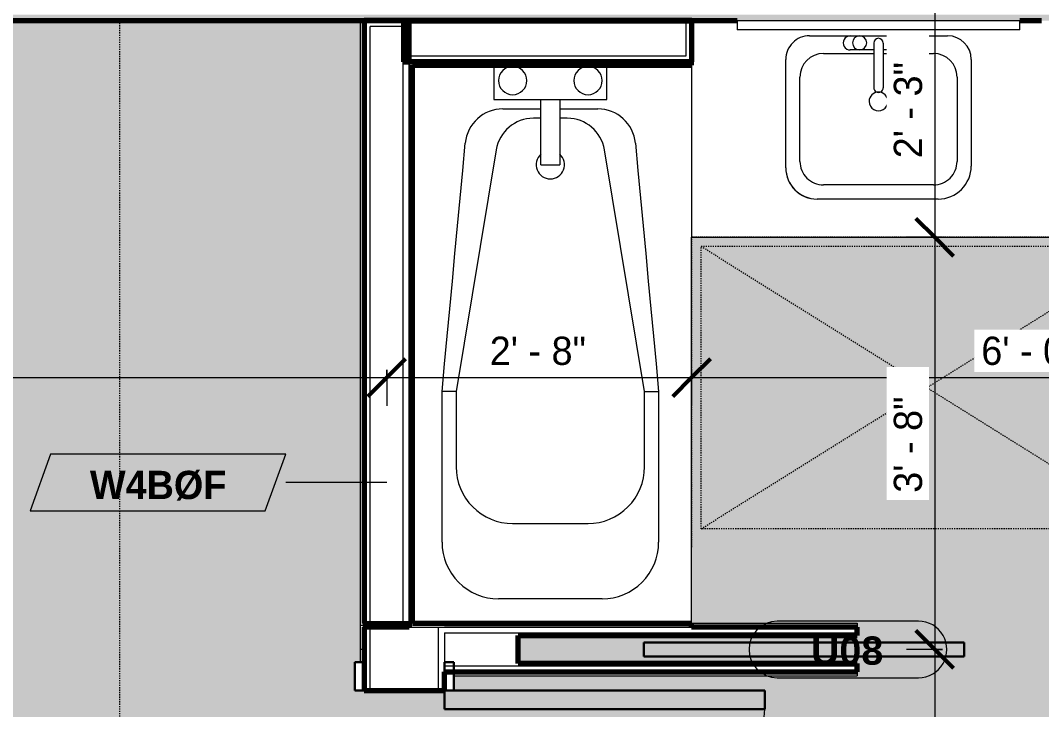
# Model space of a CAD drawing. Header units: inches. Extents: x -10240 to -8600, y 119 to 10383.
# Drawn here: x -9412.9 to -9304.4, y 10271.2 to 10344.4 of the extents above; entities that cross this region are included whole.
import ezdxf

# ---------------------------------------------------------------- set-up
doc = ezdxf.new("R2010")
doc.units = ezdxf.units.IN
doc.header["$MEASUREMENT"] = 0
doc.linetypes.add('Dash', pattern=[0.25, 0.125, -0.125])
doc.linetypes.add('Dash 3_32_', pattern=[0.18749999999999997, 0.09374999999999999, -0.09374999999999999])
for name, color, linetype, lineweight in [('0-3', 90, 'Continuous', 5), ('A-ANNO-DIMS', 211, 'Continuous', 9), ('A-ANNO-DIMS-32', 211, 'Continuous', 9), ('A-DETL-1', 90, 'Dash 3_32_', 18), ('A-DOOR', 31, 'Continuous', 18), ('A-DOOR-3', 31, 'Continuous', 9), ('A-DOOR-4', 31, 'Continuous', 30), ('A-DOOR-FRAM-3', 31, 'Continuous', 30), ('A-DOOR-IDEN', 31, 'Continuous', 9), ('A-GENM', 5, 'Continuous', 9), ('A-GENM-HDLN', 13, 'Dash', 9), ('A-WALL', 113, 'Continuous', 18), ('A-WALL-4', 113, 'Continuous', 70), ('A-WALL-IDEN', 211, 'Continuous', 9), ('A-WALL-PATT-1', 50, 'Continuous', 9), ('I-FURN', 30, 'Continuous', 9), ('I-FURN-HDLN', 30, 'Dash', 9), ('I-WALL', 2, 'Continuous', 18), ('I-WALL-1', 7, 'Continuous', 70), ('I-WALL-2', 2, 'Continuous', 70), ('P-SANR-FIXT', 6, 'Continuous', 9), ('Q-CASE', 31, 'Continuous', 9)]:
    doc.layers.add(name, color=color, linetype=linetype, lineweight=lineweight)
doc.layers.add('A-AREA-PATT-1', color=255, linetype='Continuous', lineweight=9, transparency=1)
doc.styles.add('Arial_B', font='arialbd.ttf', dxfattribs={"height": 2.999999999999998})
doc.styles.add('Century Gothic', font='ufonts.com_century-gothic.ttf', dxfattribs={"height": 2.999999999999999})
doc.styles.add('Century Gothic_B', font='GOTHICB.TTF', dxfattribs={"height": 2.999999999999998})
doc.dimstyles.new('OD_1__HACK', dxfattribs={"dimscale": 12, "dimtxt": 3.132504809152577, "dimasz": 0.3333333333333333, "dimexe": 0.25, "dimexo": 0.1666666666666667, "dimgap": 0.04166666666666667, "dimtad": 1, "dimdec": 0, "dimzin": 3, "dimdsep": 46, "dimlunit": 4, "dimtxsty": 'Century Gothic', "dimblk1": 'OBLIQUE', "dimblk2": 'OBLIQUE', "dimsah": 1, "dimcen": 0.09, "dimdle": 0.25, "dimazin": 0, "dimtfac": 1, "dimtdec": 4, "dimtix": 1, "dimtmove": 0, "dimatfit": 3, "dimfxl": 1, "dimtvp": 1, "dimtfill": 1, "dimfrac": 2, "dimtolj": 1, "dimtzin": 0, "dimarcsym": 2})

# ---------------------------------------------------------------- blocks, each defined once
blk = doc.blocks.new('CTR - 1st Phase - Common Walls_rvt-1-2ND _ 3RD FLOOR - 2BD A - ADA TYPE B')
at = {"layer": 'A-WALL-PATT-1'}
h = blk.add_hatch(dxfattribs=at)
h.set_pattern_fill('FP_1', color=256, style=0, pattern_type=2)
h.set_pattern_definition([(0, (0, 0), (10.24, 2.56), [0.422, -7.257999999999999, 0.422, -7.257999999999999, -40.96]), (0, (0, 0), (10.24, 2.56), [-15.36, 0.422, -14.938, 0.422, -7.257999999999999, -17.92]), (0, (0, 0), (10.24, 2.56), [-38.4, 0.422, -4.698, 0.422, -12.378]), (120, (3.84, 1.28), (-7.33702503368816, 7.588100134752652), [0.422, -7.257999999999998, 0.422, -7.257999999999998, -40.95999999999999]), (120, (3.84, 1.28), (-7.33702503368816, 7.588100134752652), [-15.36, 0.422, -14.938, 0.422, -7.257999999999998, -17.92]), (120, (3.84, 1.28), (-7.33702503368816, 7.588100134752652), [-38.39999999999999, 0.422, -4.698, 0.422, -12.378]), (240, (5.12, 6.4), (-2.902974966311834, -10.14810013475265), [0.422, -7.257999999999999, 0.422, -7.257999999999999, -40.96]), (240, (5.12, 6.4), (-2.902974966311834, -10.14810013475265), [-15.36, 0.422, -14.938, 0.422, -7.257999999999999, -17.92]), (240, (5.12, 6.4), (-2.902974966311834, -10.14810013475265), [-38.4, 0.422, -4.698, 0.422, -12.378])])
h.paths.add_polyline_path([(-3502.120168580842, 10344.33939611051), (-3501.423736679713, 10344.33939611051), (-3501.423736679713, 10344.96439611052), (-3852.473736679715, 10344.96439611052), (-3852.473736679715, 10344.33939611052), (-3504.93326308139, 10344.33939611051)], flags=0)
at = {"layer": 'I-WALL-1'}
for p, q in [((-3852.473736679712, 10344.33939611051), (-3636.462846499963, 10344.3393961105)), ((-3606.462846499963, 10344.3393961105), (-3604.141256364871, 10344.3393961105))]:
    blk.add_line(p, q, dxfattribs=at)
blk = doc.blocks.new('Basic Wall _ INT - W4BØF - _5_8 GYP - 2X4 WOOD_BATT_ - 5_8 GYP_ - ___-2689613-2ND _ 3RD FLOOR - 2BD A - ADA TYPE B')
at = {"layer": 'A-WALL'}
for p, q in [((-3676.462411814298, 10277.5893961105), (-3676.462411814302, 10344.33939611051)), ((-3676.173736679711, 10344.33939611052), (-3676.173736679708, 10277.58939611051)), ((-3676.173736679703, 10277.5893961105), (-3676.462411814298, 10277.5893961105)), ((-3676.091579128135, 10277.5893961105), (-3676.173736679703, 10277.5893961105)), ((-3676.048736679703, 10277.5893961105), (-3676.091579128135, 10277.5893961105))]:
    blk.add_line(p, q, dxfattribs=at)
blk = doc.blocks.new('SWING - SINGLE - FLUSH - 2-10 x 6-8 - PASSAGE-3199410-2ND _ 3RD FLOOR - 2BD A - ADA TYPE B')
at = {"layer": 'A-DOOR-3'}
blk.add_arc((17.00000000000093, -4.249999999999592), 34.06659275674493, 179.9999999999998, 266.6343130016129, dxfattribs=at)
at = {"layer": 'A-DOOR-4'}
for p, q in [((15, -4.250000000000075), (15, -38.25783353955195)), ((17.00000000000093, -4.250000000000075), (15, -4.250000000000075)), ((17.00000000000093, -4.250000000000075), (17.00000000000093, -38.25783353955195)), ((17.00000000000093, -38.25783353955195), (15, -38.25783353955195))]:
    blk.add_line(p, q, dxfattribs=at)
at = {"layer": 'A-DOOR-FRAM-3'}
for p, q in [((-19.99999999999999, 4.249999999999973), (-19.99999999999999, 5.249999999999973)), ((-19.99999999999999, 5.249999999999973), (-16.99999999999996, 5.249999999999968)), ((-16.99999999999996, 5.249999999999968), (-16.99999999999996, 4.249999999999968)), ((17.00000000000042, 4.249999999999904), (17.00000000000042, 5.249999999999904)), ((17.00000000000042, 5.249999999999904), (20, 5.249999999999899)), ((20, 5.249999999999899), (20, 4.249999999999899)), ((-16.99999999999996, 4.249999999999968), (-19.99999999999999, 4.249999999999973)), ((20, 4.249999999999899), (17.00000000000042, 4.249999999999904)), ((-19.99999999999999, -4.250000000000026), (-16.99999999999998, -4.250000000000031)), ((-19.99999999999999, -5.250000000000025), (-19.99999999999999, -4.250000000000026)), ((-16.99999999999998, -4.250000000000031), (-16.99999999999998, -5.25000000000003)), ((17, -4.250000000000095), (20, -4.2500000000001)), ((17, -5.250000000000094), (17, -4.250000000000095)), ((20, -4.2500000000001), (20, -5.250000000000099)), ((-16.99999999999998, -5.25000000000003), (-19.99999999999999, -5.250000000000025)), ((20, -5.250000000000099), (17, -5.250000000000094))]:
    blk.add_line(p, q, dxfattribs=at)
blk = doc.blocks.new('Basic Wall _ INT - W4BØF - _5_8 GYP - 2X4 WOOD_BATT_ - 5_8 GYP_ - ___-2689615-2ND _ 3RD FLOOR - 2BD A - ADA TYPE B')
at = {"layer": 'A-WALL'}
for p, q in [((-3641.298736679722, 10280.37807124509), (-3623.704433817752, 10280.3780712451)), ((-3623.704433817757, 10280.08939611051), (-3641.298736679713, 10280.08939611051)), ((-3623.704433817752, 10280.3780712451), (-3623.704433817752, 10280.0893961105)), ((-3623.704433817752, 10280.0893961105), (-3623.704433817752, 10280.00723855893)), ((-3623.704433817752, 10280.00723855893), (-3623.704433817752, 10279.9643961105)), ((-3589.704433817752, 10280.0893961105), (-3589.704433817752, 10280.3780712451)), ((-3589.704433817752, 10280.3780712451), (-3534.067333788789, 10280.3780712451)), ((-3534.186906944661, 10280.08939611052), (-3589.704433817757, 10280.08939611052)), ((-3589.704433817752, 10280.00723855894), (-3589.704433817752, 10280.0893961105)), ((-3589.704433817752, 10279.9643961105), (-3589.704433817752, 10280.00723855894))]:
    blk.add_line(p, q, dxfattribs=at)
at = {"layer": 'A-WALL', "flags": 128}
for points in [[(-3534.186906944657, 10280.08939611051), (-3534.188066515097, 10280.08659665982), (-3534.191466203609, 10280.07838908571), (-3534.196874327039, 10280.06533272078), (-3534.203922330713, 10280.04831733472), (-3534.212129904826, 10280.02850249798), (-3534.220937716768, 10280.00723855894)], [(-3534.067333788789, 10280.3780712451), (-3534.116862611646, 10280.25849808923), (-3534.154867414106, 10280.1667463797), (-3534.178758231689, 10280.10906884387), (-3534.186906944657, 10280.08939611051)]]:
    blk.add_lwpolyline(points, dxfattribs=at)
blk = doc.blocks.new('Basic Wall _ INT - W4BØF - _5_8 GYP - 2X4 WOOD_BATT_ - 5_8 GYP_ - ___-2689616-2ND _ 3RD FLOOR - 2BD A - ADA TYPE B')
at = {"layer": 'A-WALL'}
for p, q in [((-3666.548736679707, 10275.08939611051), (-3623.704433817757, 10275.08939611051)), ((-3623.704433817752, 10275.2143961105), (-3623.704433817752, 10275.17155366207)), ((-3623.704433817752, 10275.17155366207), (-3623.704433817752, 10275.0893961105)), ((-3623.704433817752, 10275.0893961105), (-3623.704433817752, 10274.80072097591)), ((-3666.548736679703, 10274.8007209759), (-3623.704433817752, 10274.80072097591))]:
    blk.add_line(p, q, dxfattribs=at)
blk = doc.blocks.new('POCKET - FLUSH - 2-10 x 6-8-2882529-2ND _ 3RD FLOOR - 2BD A - ADA TYPE B')
at = {"layer": 'A-DOOR-4'}
for p, q in [((-39.66666666666676, 0.7499999999997157), (-39.66666666666676, -0.7500000000002841)), ((-5.666666666666763, 0.7499999999997157), (-39.66666666666676, 0.7499999999997157)), ((-5.666666666666763, -0.7500000000002841), (-5.666666666666763, 0.7499999999997157)), ((-39.66666666666676, -0.7500000000002841), (-5.666666666666763, -0.7500000000002841))]:
    blk.add_line(p, q, dxfattribs=at)
blk = doc.blocks.new('Basic Wall _ INT - W8BØF - _5_8 GYP - 2X8 WOOD_BATT_ - 5_8 GYP_ - ___-2698964-2ND _ 3RD FLOOR - 2BD A - ADA TYPE B')
at = {"layer": 'I-WALL'}
for p, q in [((-3676.462411814298, 10280.15189611102), (-3676.173736679703, 10280.15189611102)), ((-3676.462411814297, 10276.23817456179), (-3676.462411814298, 10280.15189611102)), ((-3676.173736679708, 10280.15189611103), (-3676.173736679708, 10276.2381745618)), ((-3676.173736679703, 10280.15189611102), (-3676.091579128135, 10280.15189611102)), ((-3676.091579128135, 10280.15189611102), (-3676.048736679703, 10280.15189611102)), ((-3676.462411814294, 10210.74309738916), (-3676.462411814296, 10236.23817456179)), ((-3676.173736679705, 10236.2381745618), (-3676.173736679703, 10210.33939611093)), ((-3676.173736679703, 10205.58939611093), (-3676.173736679703, 10205.46439611093))]:
    blk.add_line(p, q, dxfattribs=at)
at = {"layer": 'I-WALL', "flags": 128}
for points in [[(-3676.173736679699, 10205.46439611092), (-3676.193409413063, 10205.44472337756), (-3676.251086948889, 10205.38704584173), (-3676.342838658425, 10205.2952941322), (-3676.462411814294, 10205.17572097633)], [(-3676.091579128131, 10205.54655366249), (-3676.112843067177, 10205.52528972345), (-3676.132657903916, 10205.50547488671), (-3676.14967328997, 10205.48845950065), (-3676.162729654902, 10205.47540313572), (-3676.170937229016, 10205.46719556161), (-3676.173736679699, 10205.46439611092)]]:
    blk.add_lwpolyline(points, dxfattribs=at)
blk = doc.blocks.new('Bath Vanity - Bath Vanity 72_-3150018-2ND _ 3RD FLOOR - 2BD A - ADA TYPE B')
at = {"layer": 'Q-CASE'}
for p, q in [((36.73770491803266, 24.00000000000015), (-35.26229508196736, 24.00000000000015)), ((-35.26229508196736, 24.00000000000015), (-35.26229508196736, 0.9999999999932524)), ((36.73770491803265, 5.749999999617137), (36.73770491803266, 24.00000000000015))]:
    blk.add_line(p, q, dxfattribs=at)
blk = doc.blocks.new('ADA Clearances - 30_x48_-1721104-2ND _ 3RD FLOOR - 2BD A - ADA TYPE B')
at = {"layer": 'A-GENM-HDLN'}
for p, q in [((15.00000000000022, 23.99999999999971), (-14.99999999999971, -24.00000000000038)), ((-14.99999999999971, 23.99999999999971), (15.00000000000021, -24.00000000000038)), ((-14.99999999999971, -24.00000000000038), (-14.99999999999971, 23.99999999999971)), ((-14.99999999999971, 23.99999999999971), (15.00000000000021, 23.99999999999971)), ((15.00000000000022, 23.99999999999971), (15.00000000000022, -24.00000000000038)), ((15.00000000000022, -24.00000000000038), (-14.99999999999971, -24.00000000000038))]:
    blk.add_line(p, q, dxfattribs=at)
blk = doc.blocks.new('M_Sink Vanity-Square - 500 x 440mm-1372835-2ND _ 3RD FLOOR - 2BD A - ADA TYPE B')
at = {"layer": 'P-SANR-FIXT'}
for p, q in [((-5.724833048619284, 10.23049601914779), (7.139337537646255, 10.23049601914779)), ((-5.724833048619284, 10.23049601914779), (7.139337537646255, 10.23049601914779)), ((-5.224833048619141, 8.730496019147838), (6.460206321459311, 8.730496019147838)), ((-9.224833044502127, -4.592338626521435), (-9.224833044502127, 6.730496023264949)), ((-9.224833044502127, -4.592338626521435), (-9.224833044502127, 6.730496023264949)), ((10.46020632145958, 6.909627235334463), (10.46020632145958, -4.592338626521041)), ((10.46020632145958, 6.909627235334463), (10.46020632145958, -4.592338626521041)), ((-7.724833048619226, -2.717338626521443), (-7.724833048619226, 6.230496019147754)), ((8.96020632145928, 6.230496019147869), (8.96020632145928, -2.717338626521685)), ((0.1176866364199141, -6.328534093688734), (0.1176866364199141, -1.590181973733197)), ((1.117686636419917, -6.328534093688732), (1.117686636419917, -1.590181973733197)), ((0.1176866364199141, -5.217338626521291), (-5.224833048619394, -5.217338626521291)), ((6.460206321459268, -5.21733862652168), (1.117686636419917, -5.21733862652168)), ((-2.882313363579915, -5.592338626521403), (0.1176866364199142, -5.592338626521403)), ((1.117686636419917, -5.592338626521424), (3.617686636420392, -5.592338626521424)), ((7.960206321459207, -7.092338626521417), (-6.72483304450216, -7.092338626521417)), ((7.960206321459207, -7.092338626521417), (-6.72483304450216, -7.092338626521417)), ((3.617686636420392, -7.092338626521401), (-2.882313363579914, -7.092338626521401))]:
    blk.add_line(p, q, dxfattribs=at)
for centre, radius, start, end in [((-5.724833048619282, 6.730496023264946), 3.499999995882842, 90.00000000000037, 180.0000000000004), ((-5.724833048619284, 6.730496023264949), 3.499999995882841, 89.99999999999997, 180), ((7.139337537646252, 6.909627235334461), 3.320868783813335, 3.75305452412695e-13, 90.00000000000038), ((7.139337537646255, 6.909627235334463), 3.320868783813332, 359.9999999999996, 90.00000000000004), ((-5.224833048619141, 6.230496019147754), 2.500000000000082, 89.99999999999994, 180), ((6.460206321459311, 6.230496019147869), 2.499999999999972, 359.9999999999996, 90.00000000000006), ((0.6176866364199196, -0.1250000000004112), 0.9999999999999962, 359.9999999999994, 179.9999999999999), ((0.6176866364199195, -0.1250000000004109), 0.9999999999999961, 180.0000000000003, 5.088887490341627e-14), ((0.6176866364199157, -1.590181973733197), 0.5000000000000019, 359.9999999999996, 180), ((-5.224833048619378, -2.717338626521443), 2.49999999999985, 179.9999999999999, 269.9999999999993), ((6.460206321459268, -2.717338626521669), 2.500000000000009, 269.9999999999996, 359.9999999999994), ((-6.724833044502144, -4.592338626521435), 2.499999999999985, 180.0000000000003, 269.9999999999997), ((-6.724833044502144, -4.592338626521435), 2.499999999999984, 179.9999999999999, 269.9999999999993), ((7.960206321459204, -4.592338626521038), 2.500000000000376, 270, 3.62583233686841e-13), ((7.960206321459207, -4.592338626521041), 2.500000000000373, 269.9999999999996, 6.361109362927034e-14), ((-2.882313363579915, -6.342338626521401), 0.7499999999999988, 90.00000000000001, 269.9999999999992), ((-1.882313363579992, -6.342338626521411), 0.7499999999999954, 359.9999999999994, 179.9999999999999), ((-1.882313363579992, -6.342338626521411), 0.749999999999995, 180.0000000000002, 5.088887490341627e-14), ((0.6176866364199157, -6.328534093688732), 0.5000000000000012, 180.0000000000004, 5.088887490341627e-14), ((2.617686636419992, -6.342338626521406), 0.7499999999999994, 2.926110306946435e-13, 179.9999999999998), ((2.617686636419992, -6.342338626521401), 0.7499999999999977, 180.0000000000002, 5.088887490341627e-14), ((3.617686636420392, -6.342338626521411), 0.7499999999999892, 269.9999999999997, 90.00000000000007)]:
    blk.add_arc(centre, radius, start, end, dxfattribs=at)
blk = doc.blocks.new('BATHROOM MIRROR - BATHROOM MIRROR 30_-2860221-2ND _ 3RD FLOOR - 2BD A - ADA TYPE B')
at = {"layer": 'Q-CASE'}
for p, q in [((-14.26229508196689, -23.00000000000041), (15.73770491803255, -23.00000000000041)), ((-14.26229508196689, -23.00000000000041), (-14.26229508196689, -24.00000000000041)), ((15.73770491803255, -24.00000000000041), (15.73770491803255, -23.00000000000041)), ((15.73770491803255, -24.00000000000041), (-14.26229508196689, -24.00000000000041))]:
    blk.add_line(p, q, dxfattribs=at)
blk = doc.blocks.new('Bed-Standard - King 78_ x 80_-1379907-2ND _ 3RD FLOOR - 2BD A - ADA TYPE B')
at = {"layer": 'I-FURN-HDLN'}
blk.add_line((-64.31147540983584, -36.95491803848849), (-64.31147540983584, 77.79508196721238), dxfattribs=at)
blk = doc.blocks.new('Bath Tub - Maestro - 60_x30_-V6-2ND _ 3RD FLOOR - 2BD A - ADA TYPE B')
at = {"layer": 'P-SANR-FIXT'}
for p, q in [((59.62500000459025, 2.717492897379075e-13), (18.62500000492573, 2.681077582171668e-13)), ((35.00000000000028, -3.499999999999801), (51.00000000000017, -3.499999999999801)), ((35.00000000000014, -4.999999999999615), (35.00000000000018, -3.499999999999658)), ((35.00000000000014, -4.999999999999615), (9.345162390226129, -9.257376068863017)), ((43.00000000000021, -4.999999999999741), (35.00000000000028, -4.999999999999741)), ((4.000000000000256, -8.999999999999764), (0.3750000045447745, -8.999999999999764)), ((4.000000000000256, -13.99999999999948), (4.000000000000256, -8.999999999999764)), ((57.00000000000043, -9.499999999999986), (57.00000000000043, -20.49999999999934)), ((5.000000000000269, -13.9999999999995), (5.000000000000269, -9.955039669996795)), ((49.00000000000036, -18.99999999999968), (49.00000000000036, -10.99999999999983)), ((4.000000000000142, -15.99999999999947), (4.000000000000187, -13.99999999999948)), ((4.000000000000323, -13.99999999999948), (10.93750000000022, -13.99999999999944)), ((6.00000000000026, -13.20341049659243), (6.00000000000026, -13.99999999999942)), ((10.93750000000022, -15.99999999999943), (10.93750000000022, -13.99999999999944)), ((4.000000000000256, -20.99999999999976), (4.000000000000256, -15.99999999999947)), ((10.93750000000022, -15.99999999999943), (4.000000000000323, -15.99999999999947)), ((5.000000000000269, -20.04496033000284), (5.000000000000269, -15.9999999999995)), ((6.00000000000026, -15.99999999999941), (6.00000000000026, -16.79658950340709)), ((0.3750000045474939, -20.99999999999976), (4.000000000000256, -20.99999999999976)), ((9.345162390226223, -20.74262393113645), (35.00000000000028, -24.99999999999973)), ((35.00000000000028, -24.99999999999973), (35.00000000000028, -26.49999999999953)), ((35.00000000000028, -24.99999999999973), (43.00000000000025, -24.99999999999973)), ((51.00000000000032, -26.49999999999953), (35.00000000000028, -26.49999999999953))]:
    blk.add_line(p, q, dxfattribs=at)
at = {"layer": 'P-SANR-FIXT', "flags": 128}
for points in [[(8.626637165227942, -5.972502765759629), (11.55701081353598, -5.697780236230741), (14.48738446184401, -5.423057706701857), (17.41775811015205, -5.148335177172968), (20.34813175846008, -4.873612647644085), (23.27850540676813, -4.598890118115196), (26.20887905507616, -4.324167588586307), (29.1392527033842, -4.049445059057418), (32.06962635169224, -3.77472252952853), (35.00000000000028, -3.499999999999801)], [(35.00000000000028, -26.49999999999953), (32.06962635169226, -26.2252774704707), (29.13925270338424, -25.95055494094187), (26.20887905507622, -25.67583241141304), (23.2785054067682, -25.40110988188421), (20.34813175846018, -25.12638735235538), (17.41775811015216, -24.85166482282655), (14.48738446184414, -24.57694229329772), (11.55701081353612, -24.30221976376889), (8.626637165228109, -24.02749723424)]]:
    blk.add_lwpolyline(points, dxfattribs=at)
at = {"layer": 'P-SANR-FIXT'}
for centre, radius, start, end in [((51.00000000000023, -9.499999999999984), 6.000000000000003, 5.406942958487979e-13, 90.00000000000064), ((43.00000000000023, -10.99999999999987), 6.000000000000004, 359.9999999999992, 89.99999999999959), ((9.00000000000021, -9.955039669996781), 3.999999999999995, 95.35582504285549, 180.0000000000002), ((2.000000000000128, -10.99999999999978), 1.5, 2.417221557912273e-13, 179.9999999999999), ((10.00000000000022, -13.20341049659238), 4.000000000000001, 99.42226924040565, 179.9999999999993), ((2.000000000000128, -10.99999999999978), 1.500000000000001, 179.9999999999997, 359.9999999999992), ((10.93750000000022, -14.99999999999971), 1.500000000000001, 2.798888119687895e-13, 137.9289321881174), ((10.93750000000022, -14.99999999999971), 1.499999999999999, 222.0710678118473, 359.9999999999992), ((10.00000000000024, -16.7965895034071), 4.000000000000003, 180.0000000000002, 260.5777307595946), ((2.000000000000128, -18.99999999999977), 1.5, 2.417221557912273e-13, 179.9999999999997), ((2.000000000000128, -18.99999999999977), 1.499999999999999, 179.9999999999997, 359.9999999999992), ((43.00000000000027, -18.99999999999964), 5.999999999999993, 269.9999999999997, 6.361109362927034e-14), ((9.000000000000323, -20.04496033000285), 3.999999999999999, 179.9999999999997, 264.6441749571447), ((51.00000000000027, -20.49999999999937), 5.999999999999996, 270, 4.198332179531842e-13)]:
    blk.add_arc(centre, radius, start, end, dxfattribs=at)
blk = doc.blocks.new('DIMBLOCK43-2ND _ 3RD FLOOR - 2BD A - ADA TYPE B')
at = {"layer": 'A-ANNO-DIMS-32', "lineweight": 50}
for p, q in [((-9552.771592042214, 10306.44426988245), (-9550.771592042214, 10308.44426988245)), ((-9373.971592042086, 10306.44426988245), (-9371.971592042086, 10308.44426988245)), ((-9552.771592042214, 10306.44426988245), (-9554.771592042214, 10304.44426988245)), ((-9373.971592042086, 10306.44426988245), (-9375.971592042086, 10304.44426988245))]:
    blk.add_line(p, q, dxfattribs=at)
at = {"layer": 'A-ANNO-DIMS-32'}
for p, q in [((-9555.771592042214, 10306.44426988245), (-9373.971592042086, 10306.44426988245)), ((-9552.771592042214, 10307.27269700723), (-9552.771592042214, 10303.44426988245)), ((-9552.771592042214, 10306.44426988245), (-9552.771592042214, 10307.27269700723)), ((-9373.971592042086, 10307.27269700719), (-9373.971592042086, 10303.44426988245)), ((-9373.971592042086, 10306.44426988245), (-9373.971592042086, 10307.27269700719))]:
    blk.add_line(p, q, dxfattribs=at)
at = {"layer": 'A-ANNO-DIMS-32', "color": 0, "insert": (-9470.954242572243, 10310.78954895794), "char_height": 2.999999999999999, "width": 18.19836127221972, "attachment_point": 1, "line_spacing_factor": 0.984501511447953, "style": 'Century Gothic', "bg_fill": 3, "box_fill_scale": 1.25, "bg_fill_color": 256, "bg_fill_true_color": 13158600, "bg_fill_transparency": 0}
blk.add_mtext('14\' - 11"', dxfattribs=at)
blk = doc.blocks.new('_Oblique')
at = {"color": 0, "linetype": 'ByBlock', "lineweight": -2}
blk.add_line((-0.5, -0.5), (0.5, 0.5), dxfattribs=at)
blk = doc.blocks.new('DIMBLOCK44-2ND _ 3RD FLOOR - 2BD A - ADA TYPE B')
at = {"layer": 'A-ANNO-DIMS-32', "lineweight": 50}
for p, q in [((-9373.971592042086, 10306.44426988245), (-9371.971592042086, 10308.44426988245)), ((-9341.596592042077, 10306.44426988245), (-9339.596592042075, 10308.44426988245)), ((-9373.971592042086, 10306.44426988245), (-9375.971592042086, 10304.44426988245)), ((-9341.596592042077, 10306.44426988245), (-9343.596592042077, 10304.44426988245))]:
    blk.add_line(p, q, dxfattribs=at)
at = {"layer": 'A-ANNO-DIMS-32'}
for p, q in [((-9373.971592042086, 10307.27269700719), (-9373.971592042086, 10303.44426988245)), ((-9373.971592042086, 10306.44426988245), (-9373.971592042086, 10307.27269700719)), ((-9373.971592042086, 10306.44426988245), (-9341.596592042077, 10306.44426988245)), ((-9341.596592042077, 10307.27269700696), (-9341.596592042077, 10303.44426988245)), ((-9341.596592042077, 10306.44426988245), (-9341.596592042077, 10307.27269700696))]:
    blk.add_line(p, q, dxfattribs=at)
at = {"layer": 'A-ANNO-DIMS-32', "color": 0, "insert": (-9363.029794539947, 10310.78954895794), "char_height": 2.999999999999999, "width": 12.58968599487988, "attachment_point": 1, "line_spacing_factor": 0.984501511447953, "style": 'Century Gothic', "bg_fill": 3, "box_fill_scale": 1.25, "bg_fill_color": 256, "bg_fill_true_color": 13158600, "bg_fill_transparency": 0}
blk.add_mtext('2\' - 8"', dxfattribs=at)
blk = doc.blocks.new('DIMBLOCK45-2ND _ 3RD FLOOR - 2BD A - ADA TYPE B')
at = {"layer": 'A-ANNO-DIMS-32'}
for p, q in [((-9269.596592042093, 10319.3393961105), (-9269.596592042093, 10303.44426988245)), ((-9269.596592042093, 10306.44426988245), (-9269.596592042093, 10319.3393961105)), ((-9341.596592042077, 10307.27269700696), (-9341.596592042077, 10303.44426988245)), ((-9341.596592042077, 10306.44426988245), (-9341.596592042077, 10307.27269700696)), ((-9341.596592042077, 10306.44426988245), (-9269.596592042093, 10306.44426988245))]:
    blk.add_line(p, q, dxfattribs=at)
at = {"layer": 'A-ANNO-DIMS-32', "lineweight": 50}
for p, q in [((-9341.596592042077, 10306.44426988245), (-9339.596592042075, 10308.44426988245)), ((-9269.596592042093, 10306.44426988245), (-9267.596592042093, 10308.44426988245)), ((-9341.596592042077, 10306.44426988245), (-9343.596592042077, 10304.44426988245)), ((-9269.596592042093, 10306.44426988245), (-9271.596592042093, 10304.44426988245))]:
    blk.add_line(p, q, dxfattribs=at)
at = {"layer": 'A-ANNO-DIMS-32', "color": 0, "insert": (-9310.84229453995, 10310.78954895794), "char_height": 2.999999999999999, "width": 12.58968599487988, "attachment_point": 1, "line_spacing_factor": 0.984501511447953, "style": 'Century Gothic', "bg_fill": 3, "box_fill_scale": 1.25, "bg_fill_color": 256, "bg_fill_true_color": 13158600, "bg_fill_transparency": 0}
blk.add_mtext('6\' - 0"', dxfattribs=at)
blk = doc.blocks.new('DIMBLOCK60-2ND _ 3RD FLOOR - 2BD A - ADA TYPE B')
at = {"layer": 'A-ANNO-DIMS-32'}
for p, q in [((-9315.783551105296, 10351.5893961105), (-9315.783551105298, 10321.3393961105)), ((-9314.95512398055, 10348.5893961105), (-9318.783551105296, 10348.5893961105)), ((-9315.783551105296, 10348.5893961105), (-9314.95512398055, 10348.5893961105)), ((-9314.95512398055, 10321.3393961105), (-9318.783551105298, 10321.3393961105)), ((-9315.783551105298, 10321.3393961105), (-9314.95512398055, 10321.3393961105))]:
    blk.add_line(p, q, dxfattribs=at)
at = {"layer": 'A-ANNO-DIMS-32', "lineweight": 50}
for p, q in [((-9315.783551105296, 10348.5893961105), (-9317.783551105294, 10350.5893961105)), ((-9315.783551105296, 10348.5893961105), (-9313.783551105296, 10346.5893961105)), ((-9315.783551105298, 10321.3393961105), (-9317.783551105296, 10323.3393961105)), ((-9315.783551105298, 10321.3393961105), (-9313.783551105298, 10319.3393961105))]:
    blk.add_line(p, q, dxfattribs=at)
at = {"layer": 'A-ANNO-DIMS-32', "color": 0, "insert": (-9320.128830180784, 10329.71869361263), "char_height": 2.999999999999999, "width": 12.58968599487988, "attachment_point": 1, "rotation": 89.99999999999963, "line_spacing_factor": 0.984501511447953, "style": 'Century Gothic', "bg_fill": 3, "box_fill_scale": 1.25, "bg_fill_color": 256, "bg_fill_true_color": 13158600, "bg_fill_transparency": 0}
blk.add_mtext('2\' - 3"', dxfattribs=at)
blk = doc.blocks.new('DIMBLOCK61-2ND _ 3RD FLOOR - 2BD A - ADA TYPE B')
at = {"layer": 'A-ANNO-DIMS-32', "lineweight": 50}
for p, q in [((-9315.783551105298, 10321.3393961105), (-9317.783551105296, 10323.3393961105)), ((-9315.783551105298, 10321.3393961105), (-9313.783551105298, 10319.3393961105)), ((-9315.783551105302, 10277.5893961105), (-9317.783551105302, 10279.5893961105)), ((-9315.783551105302, 10277.5893961105), (-9313.783551105302, 10275.5893961105))]:
    blk.add_line(p, q, dxfattribs=at)
at = {"layer": 'A-ANNO-DIMS-32'}
for p, q in [((-9314.95512398055, 10321.3393961105), (-9318.783551105298, 10321.3393961105)), ((-9315.783551105298, 10321.3393961105), (-9315.783551105302, 10277.5893961105)), ((-9315.783551105298, 10321.3393961105), (-9314.95512398055, 10321.3393961105)), ((-9314.955123980546, 10277.5893961105), (-9318.783551105302, 10277.5893961105)), ((-9315.783551105302, 10277.5893961105), (-9314.955123980546, 10277.5893961105))]:
    blk.add_line(p, q, dxfattribs=at)
at = {"layer": 'A-ANNO-DIMS-32', "color": 0, "insert": (-9320.128830180785, 10294.21869361263), "char_height": 2.999999999999999, "width": 12.58968599487988, "attachment_point": 1, "rotation": 89.99999999999963, "line_spacing_factor": 0.984501511447953, "style": 'Century Gothic', "bg_fill": 3, "box_fill_scale": 1.25, "bg_fill_color": 256, "bg_fill_true_color": 13158600, "bg_fill_transparency": 0}
blk.add_mtext('3\' - 8"', dxfattribs=at)
blk = doc.blocks.new('DIMBLOCK62-2ND _ 3RD FLOOR - 2BD A - ADA TYPE B')
at = {"layer": 'A-ANNO-DIMS-32', "lineweight": 50}
for p, q in [((-9315.783551105302, 10277.5893961105), (-9317.783551105302, 10279.5893961105)), ((-9315.783551105302, 10277.5893961105), (-9313.783551105302, 10275.5893961105)), ((-9315.783551105305, 10207.96439611092), (-9317.783551105305, 10209.96439611092)), ((-9315.783551105305, 10207.96439611092), (-9313.783551105307, 10205.96439611092))]:
    blk.add_line(p, q, dxfattribs=at)
at = {"layer": 'A-ANNO-DIMS-32'}
for p, q in [((-9314.955123980546, 10277.5893961105), (-9318.783551105302, 10277.5893961105)), ((-9315.783551105302, 10277.5893961105), (-9315.783551105305, 10207.96439611092)), ((-9315.783551105302, 10277.5893961105), (-9314.955123980546, 10277.5893961105)), ((-9314.955123980551, 10207.96439611092), (-9318.783551105305, 10207.96439611092)), ((-9315.783551105305, 10207.96439611092), (-9314.955123980551, 10207.96439611092))]:
    blk.add_line(p, q, dxfattribs=at)
at = {"layer": 'A-ANNO-DIMS-32', "color": 0, "insert": (-9320.12883018079, 10236.36271959673), "char_height": 2.999999999999999, "width": 15.39402363354981, "attachment_point": 1, "rotation": 89.99999999999963, "line_spacing_factor": 0.984501511447953, "style": 'Century Gothic', "bg_fill": 3, "box_fill_scale": 1.25, "bg_fill_color": 256, "bg_fill_true_color": 13158600, "bg_fill_transparency": 0}
blk.add_mtext('5\' - 10"', dxfattribs=at)
blk = doc.blocks.new('Door Tag - Type Mark-2601225-2ND _ 3RD FLOOR - 2BD A - ADA TYPE B')
at = {"layer": 'A-DOOR-IDEN'}
for p, q in [((0.2343750000000006, 0.09374999999999993), (-0.234375000000007, 0.09374999999999993)), ((-0.2343750000000065, -0.09375000000000065), (0.2343749999999993, -0.09375000000000065))]:
    blk.add_line(p, q, dxfattribs=at)
for centre, radius, start, end in [((-0.2343750000000065, -1.280225925270883e-15), 0.09374999999999929, 89.99999999999997, 269.9999999999992), ((0.2343749999999999, -4.163336342344336e-17), 0.09375000000000021, 269.9999999999993, 89.99999999999962)]:
    blk.add_arc(centre, radius, start, end, dxfattribs=at)
blk = doc.blocks.new('Wall Tag - ONE-2663183-2ND _ 3RD FLOOR - 2BD A - ADA TYPE B')
at = {"layer": 'A-WALL-IDEN'}
for p, q in [((-0.3561168372869319, 0.0937499999999999), (-0.424361256211844, -0.0937499999999974)), ((0.424361256211844, 0.09374999999999739), (-0.3561168372869319, 0.09374999999999993)), ((0.3561168372869318, -0.09374999999999996), (0.424361256211844, 0.09374999999999739)), ((-0.424361256211844, -0.09374999999999738), (0.3561168372869319, -0.09374999999999992))]:
    blk.add_line(p, q, dxfattribs=at)

msp = doc.modelspace()

# ---------------------------------------------------------------- hatches: boundary and pattern name
at = {"layer": 'A-AREA-PATT-1'}
for points in [[(-9382.705273943226, 10207.96439611093), (-9379.877289179894, 10207.96439611093), (-9379.877289179894, 10211.33939611093), (-9376.877289179894, 10211.33939611093), (-9376.877289179894, 10210.75307124553), (-9376.760267176682, 10210.75307124553), (-9376.760267176682, 10236.2381745618), (-9377.346592042086, 10236.2381745618), (-9377.346592042086, 10239.2381745618), (-9372.096592042086, 10239.2381745618), (-9372.096592042086, 10273.2381745618), (-9377.34659204209, 10273.2381745618), (-9377.34659204209, 10276.2381745618), (-9376.760267176684, 10276.2381745618), (-9376.760267176684, 10344.33939611052), (-9418.203899007813, 10344.33939611052), (-9418.203899007813, 10327.08939610473), (-9436.203899007824, 10327.08939610473), (-9436.203899007824, 10344.33939611052), (-9438.346592042075, 10344.33939611052), (-9438.346592042077, 10265.58939610474), (-9516.34659204213, 10265.58939610474), (-9516.34659204213, 10344.33939611052), (-9520.135737450037, 10344.33939611052), (-9520.135737450037, 10327.0893961048), (-9538.135737450048, 10327.0893961048), (-9538.135737450048, 10344.33939611052), (-9552.146592042081, 10344.33939611052), (-9552.146592042081, 10210.75307124553), (-9416.877289179894, 10210.75307124553), (-9416.877289179894, 10211.33939611093), (-9413.877289179894, 10211.33939611093), (-9413.877289179894, 10207.96439611093), (-9387.328023943224, 10207.96439611093)], [(-9360.002289180138, 10277.58939611052), (-9290.002289180138, 10277.58939611052), (-9290.002289180138, 10280.37807124511), (-9234.365189151173, 10280.37807124511), (-9232.989174920114, 10279.00205701405), (-9231.425532112382, 10280.56569982179), (-9229.039046725877, 10278.17921443529), (-9204.997416165535, 10302.22084499563), (-9207.383901552039, 10304.60733038213), (-9205.26258120848, 10306.72865072569), (-9205.010267176687, 10306.4763366939), (-9205.010267176687, 10324.89283514748), (-9206.22159204209, 10324.89283514748), (-9206.22159204209, 10324.30651028207), (-9209.22159204209, 10324.30651028207), (-9209.22159204209, 10327.68151028208), (-9225.221592042091, 10327.68151028208), (-9225.221592042091, 10324.30651028208), (-9228.221592042091, 10324.30651028208), (-9228.221592042091, 10324.89283514748), (-9234.01026717669, 10324.89283514748), (-9234.01026717669, 10344.33939611051), (-9241.495370492834, 10344.33939611051), (-9241.495370492834, 10338.16317456034), (-9241.62233841319, 10337.19875745712), (-9241.994589520307, 10336.30006378571), (-9242.58675551641, 10335.52833803466), (-9243.358481267464, 10334.93617203856), (-9244.257174938874, 10334.56392093144), (-9245.297900409621, 10334.43695301109), (-9246.609929124741, 10334.43695301109), (-9246.262212422556, 10331.41317456034), (-9245.070458829963, 10330.41317456034), (-9244.503694935376, 10329.41317456034), (-9244.235745742944, 10328.41317456034), (-9244.05874778484, 10327.40936925843), (-9243.971592042093, 10326.41317456034), (-9244.14590352759, 10324.42078516416), (-9244.683841167598, 10322.41317456034), (-9245.41178163613, 10320.41317456034), (-9246.344396952441, 10318.41317456034), (-9247.731827928583, 10316.41317456034), (-9248.731827928583, 10315.41317456034), (-9249.597853332367, 10314.91317456034), (-9250.971592042095, 10314.41317456034), (-9251.971592042095, 10314.41317456034), (-9253.345330751821, 10314.91317456034), (-9254.211356155607, 10315.41317456034), (-9255.211356155605, 10316.41317456034), (-9256.598787131747, 10318.41317456034), (-9257.531402448058, 10320.41317456034), (-9258.25934291659, 10322.41317456034), (-9258.797280556599, 10324.42078516416), (-9258.971592042093, 10326.41317456034), (-9258.884436299344, 10327.40936925844), (-9258.70743834124, 10328.41317456034), (-9258.43948914881, 10329.41317456034), (-9257.872725254223, 10330.41317456034), (-9256.68097166163, 10331.41317456034), (-9256.333254959443, 10334.43695301109), (-9257.721592042091, 10334.43695301109), (-9258.68600914531, 10334.56392093144), (-9259.584702816719, 10334.93617203856), (-9260.356428567775, 10335.52833803466), (-9260.948594563877, 10336.30006378571), (-9261.320845670993, 10337.19875745712), (-9261.447813591345, 10338.16317456034), (-9261.447813591345, 10344.33939611051), (-9269.596592042093, 10344.33939611051), (-9269.596592042093, 10321.33939611051), (-9341.596592042097, 10321.33939611051), (-9341.596592041984, 10280.37807124511), (-9324.002289180138, 10280.3780712451), (-9324.002289180138, 10279.08939611051), (-9360.002289180138, 10279.08939611051)], [(-9359.591523943225, 10210.75307124553), (-9265.472509594316, 10210.75307124553), (-9219.050131569351, 10257.1754492705), (-9236.675403274778, 10274.80072097593), (-9290.002289180138, 10274.80072097593), (-9290.002289180138, 10277.58939611052), (-9360.002289180138, 10277.58939611052), (-9360.002289180138, 10276.08939611051), (-9324.002289180138, 10276.08939611051), (-9324.002289180138, 10274.80072097592), (-9366.84659204209, 10274.80072097592), (-9366.84659204209, 10273.2381745618), (-9372.096592042086, 10273.2381745618), (-9372.096592042086, 10239.2381745618), (-9366.846592042086, 10239.2381745618), (-9366.846592042086, 10236.2381745618), (-9367.43291690749, 10236.2381745618), (-9367.432916907492, 10210.75307124553)]]:
    msp.add_hatch(color=256, dxfattribs=at).paths.add_polyline_path(points, flags=0)

# ---------------------------------------------------------------- linework, layer by layer
at = {"layer": 'A-DETL-1'}
for p, q in [((-9269.596592042093, 10321.3393961105), (-9341.596592042091, 10321.3393961105)), ((-9341.596592042091, 10321.3393961105), (-9341.596592042057, 10288.3393961105))]:
    msp.add_line(p, q, dxfattribs=at)
at = {"layer": 'A-WALL'}
for p, q in [((-9375.721592042084, 10280.33939611088), (-9375.72159204209, 10343.7143961105)), ((-9372.221592042088, 10343.7143961105), (-9375.72159204209, 10343.7143961105)), ((-9372.221592042086, 10280.33939611087), (-9372.221592042088, 10343.7143961105)), ((-9372.187296850509, 10344.08939611108), (-9371.562296850509, 10344.08939611108)), ((-9371.562296850509, 10344.08939611108), (-9341.562296845583, 10344.08939611103)), ((-9371.562296850509, 10344.08939611108), (-9371.562296850516, 10340.58939611108)), ((-9342.187296845586, 10340.58939611103), (-9342.187296845583, 10344.08939611103)), ((-9371.562296850516, 10340.58939611108), (-9342.187296845586, 10340.58939611103)), ((-9371.596592042086, 10280.33939611087), (-9371.596592042088, 10339.96439611094)), ((-9371.59659202802, 10339.96439611094), (-9371.596592028081, 10280.33939611087)), ((-9376.346592042086, 10280.15189611102), (-9376.346592042084, 10280.33939611088)), ((-9375.721592042084, 10273.23817456179), (-9375.721592042086, 10279.96439611088)), ((-9371.596592028081, 10279.96439611087), (-9341.59659204209, 10279.96439611084)), ((-9368.471592042084, 10273.23817456179), (-9368.471592042086, 10279.96439611087)), ((-9341.59659204209, 10279.9643961105), (-9367.846592042086, 10279.9643961105)), ((-9367.846592042084, 10279.3393961105), (-9324.002289180135, 10279.3393961105)), ((-9367.846592042084, 10279.3393961105), (-9367.846592042084, 10275.8393961105)), ((-9367.846592042084, 10275.8393961105), (-9324.002289180135, 10275.8393961105))]:
    msp.add_line(p, q, dxfattribs=at)
at = {"layer": 'A-WALL-4'}
for p, q in [((-9376.346592042088, 10344.33939611051), (-9376.346592042086, 10280.33939611088)), ((-9371.59659204209, 10344.33939611051), (-9376.346592042088, 10344.33939611051)), ((-9341.562296845581, 10344.33939611103), (-9372.187296850509, 10344.33939611108)), ((-9372.187296850509, 10344.33939611108), (-9372.187296850516, 10339.96439611108)), ((-9371.596592042088, 10339.96439611094), (-9371.59659204209, 10344.33939611051)), ((-9341.562296845588, 10339.96439611103), (-9341.562296845581, 10344.33939611103)), ((-9372.187296850516, 10339.96439611108), (-9341.562296845588, 10339.96439611103)), ((-9341.596592041966, 10339.96439611089), (-9371.59659202802, 10339.96439611094)), ((-9371.221592028081, 10280.33939611087), (-9371.221592028021, 10339.58939611094)), ((-9371.22159202802, 10339.58939611094), (-9341.596592041968, 10339.58939611089)), ((-9341.596592041968, 10339.58939611089), (-9341.596592041966, 10339.96439611089)), ((-9376.346592042086, 10280.33939611088), (-9371.596592042086, 10280.33939611087)), ((-9371.596592028081, 10280.33939611087), (-9371.596592028081, 10279.96439611087)), ((-9341.59659204209, 10280.33939611084), (-9371.221592028081, 10280.33939611087)), ((-9341.59659204209, 10279.96439611084), (-9341.59659204209, 10280.33939611084)), ((-9324.002289180135, 10279.9643961105), (-9341.59659204209, 10279.9643961105)), ((-9324.002289180135, 10279.0893961105), (-9324.002289180135, 10279.9643961105)), ((-9360.002289180135, 10276.0893961105), (-9360.002289180135, 10279.0893961105)), ((-9360.002289180135, 10279.0893961105), (-9324.002289180135, 10279.0893961105)), ((-9324.002289180135, 10276.0893961105), (-9360.002289180135, 10276.0893961105)), ((-9324.002289180135, 10275.2143961105), (-9324.002289180135, 10276.0893961105)), ((-9367.846592042084, 10275.2143961105), (-9324.002289180135, 10275.2143961105))]:
    msp.add_line(p, q, dxfattribs=at)
at = {"layer": 'A-WALL-IDEN'}
msp.add_line((-9373.971592042086, 10295.30411565802), (-9384.681811942695, 10295.30411565802), dxfattribs=at)
at = {"layer": 'I-WALL'}
for p, q in [((-9376.346592042086, 10280.15189611102), (-9371.596592028081, 10280.15189611102)), ((-9376.346592042084, 10279.96439611088), (-9376.346592042086, 10280.15189611102))]:
    msp.add_line(p, q, dxfattribs=at)
at = {"layer": 'I-WALL-2'}
for p, q in [((-9376.346592042086, 10279.96439611088), (-9376.346592042084, 10273.23817456179)), ((-9371.596592028081, 10279.96439611087), (-9376.346592042086, 10279.96439611088)), ((-9367.846592042084, 10273.23817456179), (-9367.846592042084, 10275.2143961105)), ((-9376.346592042084, 10273.23817456179), (-9367.846592042084, 10273.23817456179))]:
    msp.add_line(p, q, dxfattribs=at)

# ---------------------------------------------------------------- block references
at = {"layer": '0-3'}
msp.add_blockref('CTR - 1st Phase - Common Walls_rvt-1-2ND _ 3RD FLOOR - 2BD A - ADA TYPE B', (-5700.297855362382, 0), dxfattribs=at)
at = {"layer": 'A-DOOR'}
msp.add_blockref('POCKET - FLUSH - 2-10 x 6-8-2882529-2ND _ 3RD FLOOR - 2BD A - ADA TYPE B', (-9307.002289180135, 10277.5893961105), dxfattribs=at)
at = {"layer": 'A-DOOR', "rotation": 90.00000000000318}
msp.add_blockref('SWING - SINGLE - FLUSH - 2-10 x 6-8 - PASSAGE-3199410-2ND _ 3RD FLOOR - 2BD A - ADA TYPE B', (-9372.096592042084, 10256.23817456179), dxfattribs=at)
at = {"layer": 'A-GENM', "rotation": 90.00000000000482}
msp.add_blockref('ADA Clearances - 30_x48_-1721104-2ND _ 3RD FLOOR - 2BD A - ADA TYPE B', (-9316.59659204208, 10305.38939611045), dxfattribs=at)
at = {"layer": 'A-WALL'}
for name in ['Basic Wall _ INT - W4BØF - _5_8 GYP - 2X4 WOOD_BATT_ - 5_8 GYP_ - ___-2689613-2ND _ 3RD FLOOR - 2BD A - ADA TYPE B', 'Basic Wall _ INT - W4BØF - _5_8 GYP - 2X4 WOOD_BATT_ - 5_8 GYP_ - ___-2689615-2ND _ 3RD FLOOR - 2BD A - ADA TYPE B', 'Basic Wall _ INT - W4BØF - _5_8 GYP - 2X4 WOOD_BATT_ - 5_8 GYP_ - ___-2689616-2ND _ 3RD FLOOR - 2BD A - ADA TYPE B']:
    msp.add_blockref(name, (-5700.297855362382, 0), dxfattribs=at)
at = {"layer": 'A-WALL-IDEN', "xscale": 31.99999999999999, "yscale": 31.99999999999999, "zscale": 31.99999999999999}
msp.add_blockref('Wall Tag - ONE-2663183-2ND _ 3RD FLOOR - 2BD A - ADA TYPE B', (-9398.261372141475, 10295.30411565802), dxfattribs=at)
at = {"layer": 'I-FURN', "rotation": 180}
msp.add_blockref('Bed-Standard - King 78_ x 80_-1379907-2ND _ 3RD FLOOR - 2BD A - ADA TYPE B', (-9466.65806745193, 10307.38447807198), dxfattribs=at)
at = {"layer": 'I-WALL'}
msp.add_blockref('Basic Wall _ INT - W8BØF - _5_8 GYP - 2X8 WOOD_BATT_ - 5_8 GYP_ - ___-2698964-2ND _ 3RD FLOOR - 2BD A - ADA TYPE B', (-5700.297855362382, 0), dxfattribs=at)
at = {"layer": 'P-SANR-FIXT'}
for name, p, rotation in [('M_Sink Vanity-Square - 500 x 440mm-1372835-2ND _ 3RD FLOOR - 2BD A - ADA TYPE B', (-9321.136385720809, 10335.6220574827), 180), ('Bath Tub - Maestro - 60_x30_-V6-2ND _ 3RD FLOOR - 2BD A - ADA TYPE B', (-9341.59659204198, 10339.96439611543), 269.999999999881)]:
    msp.add_blockref(name, p, dxfattribs=dict(at, rotation=rotation))
at = {"layer": 'Q-CASE', "rotation": 180}
for name, p in [('Bath Vanity - Bath Vanity 72_-3150018-2ND _ 3RD FLOOR - 2BD A - ADA TYPE B', (-9304.858887124057, 10345.3393961105)), ('BATHROOM MIRROR - BATHROOM MIRROR 30_-2860221-2ND _ 3RD FLOOR - 2BD A - ADA TYPE B', (-9321.022996944306, 10320.33939611104))]:
    msp.add_blockref(name, p, dxfattribs=at)

# ---------------------------------------------------------------- texts
at = {"layer": 'A-WALL-IDEN', "insert": (-9405.477292269077, 10296.55164868631), "char_height": 2.999999999999998, "width": 17.37199999999999, "attachment_point": 1, "style": 'Century Gothic_B'}
msp.add_mtext('W4BØF', dxfattribs=at)

# ---------------------------------------------------------------- next in the draw order: dimensions: what is measured, and where the dimension line sits
at = {"layer": 'A-ANNO-DIMS'}
dim = msp.add_linear_dim(base=(-9373.971592042086, 10306.44426988245), p1=(-9552.771592042214, 10309.27269700723), p2=(-9373.971592042086, 10309.27269700719), dimstyle='OD_1__HACK', override={"dimpost": '<>', "dimfxl": 178.8000000001284}, dxfattribs=at)
dim.commit()
dim.dimension.update_dxf_attribs({"geometry": 'DIMBLOCK43-2ND _ 3RD FLOOR - 2BD A - ADA TYPE B', "text_midpoint": (-9463.37159204215, 10308.48199932958)})

# ---------------------------------------------------------------- next in the draw order: dimensions: what is measured, and where the dimension line sits
dim = msp.add_linear_dim(base=(-9341.596592042077, 10306.44426988245), p1=(-9373.971592042086, 10309.27269700719), p2=(-9341.596592042077, 10309.27269700696), dimstyle='OD_1__HACK', override={"dimpost": '<>', "dimfxl": 32.37500000000909}, dxfattribs=at)
dim.commit()
dim.dimension.update_dxf_attribs({"geometry": 'DIMBLOCK44-2ND _ 3RD FLOOR - 2BD A - ADA TYPE B', "text_midpoint": (-9357.784092042082, 10308.51972876561)})

# ---------------------------------------------------------------- next in the draw order: dimensions: what is measured, and where the dimension line sits
dim = msp.add_linear_dim(base=(-9269.596592042093, 10306.44426988245), p1=(-9341.596592042077, 10309.27269700696), p2=(-9269.596592042093, 10321.3393961105), dimstyle='OD_1__HACK', override={"dimpost": '<>', "dimfxl": 73.00414527445034}, dxfattribs=at)
dim.commit()
dim.dimension.update_dxf_attribs({"geometry": 'DIMBLOCK45-2ND _ 3RD FLOOR - 2BD A - ADA TYPE B', "text_midpoint": (-9305.596592042086, 10308.51972876561)})

# ---------------------------------------------------------------- next in the draw order: dimensions: what is measured, and where the dimension line sits
dim = msp.add_linear_dim(base=(-9315.783551105302, 10321.3393961105), p1=(-9312.95512398055, 10348.5893961105), p2=(-9312.95512398055, 10321.3393961105), angle=89.99999999999991, dimstyle='OD_1__HACK', override={"dimpost": '<>', "dimfxl": 27.25}, dxfattribs=at)
dim.commit()
dim.dimension.update_dxf_attribs({"geometry": 'DIMBLOCK60-2ND _ 3RD FLOOR - 2BD A - ADA TYPE B', "text_midpoint": (-9317.85900998846, 10334.9643961105)})

# ---------------------------------------------------------------- next in the draw order: dimensions: what is measured, and where the dimension line sits
dim = msp.add_linear_dim(base=(-9315.783551105305, 10277.5893961105), p1=(-9312.95512398055, 10321.3393961105), p2=(-9312.955123980546, 10277.5893961105), angle=89.99999999999991, dimstyle='OD_1__HACK', override={"dimpost": '<>', "dimfxl": 43.74999999999636}, dxfattribs=at)
dim.commit()
dim.dimension.update_dxf_attribs({"geometry": 'DIMBLOCK61-2ND _ 3RD FLOOR - 2BD A - ADA TYPE B', "text_midpoint": (-9317.859009988464, 10299.4643961105)})

# ---------------------------------------------------------------- next in the draw order: dimensions: what is measured, and where the dimension line sits
dim = msp.add_linear_dim(base=(-9315.783551105309, 10207.96439611093), p1=(-9312.955123980546, 10277.5893961105), p2=(-9312.955123980551, 10207.96439611092), angle=89.99999999999991, dimstyle='OD_1__HACK', override={"dimpost": '<>', "dimfxl": 69.624999999578}, dxfattribs=at)
dim.commit()
dim.dimension.update_dxf_attribs({"geometry": 'DIMBLOCK62-2ND _ 3RD FLOOR - 2BD A - ADA TYPE B', "text_midpoint": (-9317.859009988468, 10242.77689611072)})

# ---------------------------------------------------------------- next in the draw order: block references
at = {"layer": 'A-DOOR-IDEN', "xscale": 31.99999999999999, "yscale": 31.99999999999999, "zscale": 31.99999999999999}
msp.add_blockref('Door Tag - Type Mark-2601225-2ND _ 3RD FLOOR - 2BD A - ADA TYPE B', (-9325.002289180133, 10277.5893961105), dxfattribs=at)

# ---------------------------------------------------------------- next in the draw order: texts
at = {"layer": 'A-DOOR-IDEN', "insert": (-9328.934173308435, 10278.96925278224), "char_height": 2.999999999999998, "width": 9.392999999999992, "attachment_point": 1, "style": 'Arial_B'}
msp.add_mtext('U08', dxfattribs=at)

doc.saveas('drawing.dxf')
